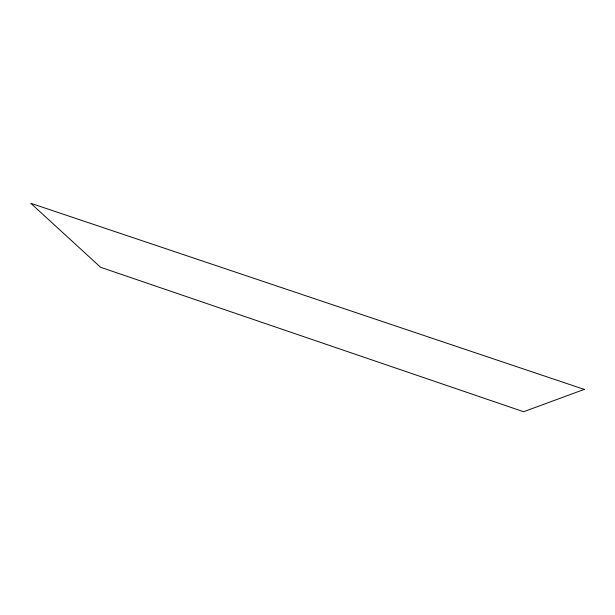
<?xml version="1.0" encoding="UTF-8"?>
<svg xmlns="http://www.w3.org/2000/svg" width="615" height="615" viewBox="0 0 615 615"><rect width="100%" height="100%" fill="white"/><g stroke="black" fill="none" stroke-linecap="round" stroke-linejoin="round"><path stroke-width="0.92" d="M584.25 389.395L523.619 411.727L100.66 267.31L30.75 203.273L584.25 389.395"/></g></svg>
